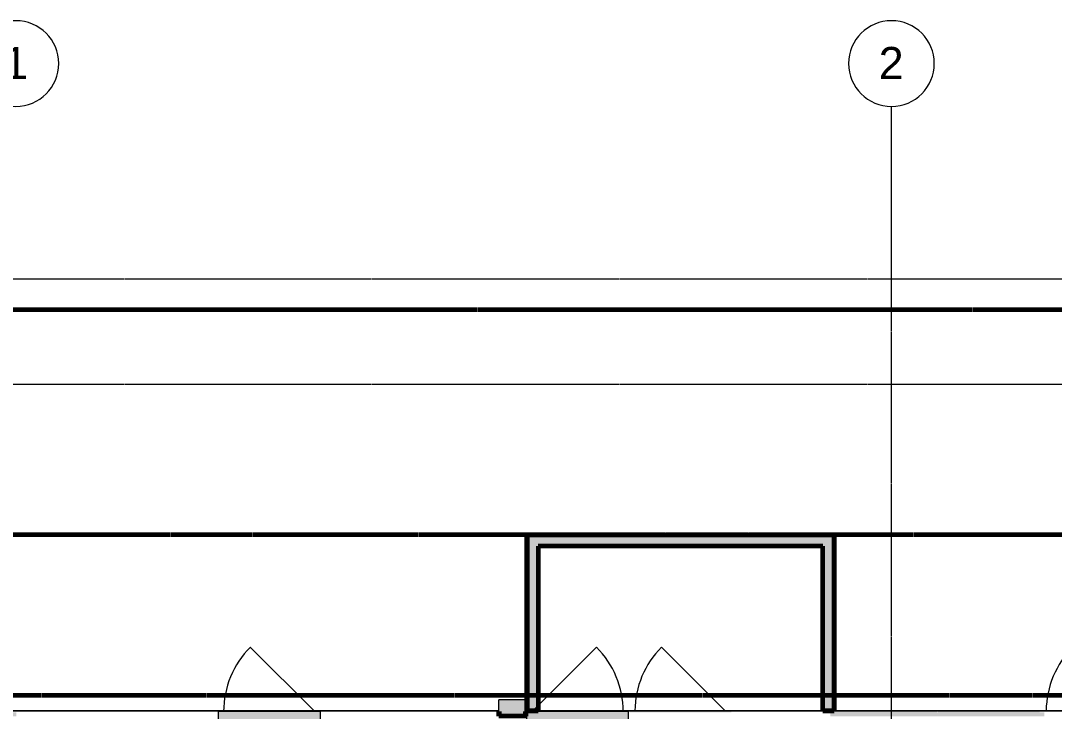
# Model space of a CAD drawing. Header units: inches. Extents: x -4169 to -1846, y 9706 to 12377.
# Drawn here: x -3479.5 to -3093.5, y 12118.7 to 12376.5 of the extents above; entities that cross this region are included whole.
import ezdxf

# ---------------------------------------------------------------- set-up
doc = ezdxf.new("R2010")
doc.units = ezdxf.units.IN
doc.header["$MEASUREMENT"] = 0
for name, pattern in [('Aligning Line 1_8_', [0.25, 0.125, -0.125]), ('Double Dash 3_8_', [1, 0.375, -0.125, 0.125, -0.125, 0.125, -0.125]), ('Grid Line 1_2_', [0.875, 0.5, -0.125, 0.125, -0.125])]:
    doc.linetypes.add(name, pattern=pattern)
for name, color, linetype, lineweight in [('0-1', 7, 'Continuous', 5), ('0-3', 250, 'Continuous', 9), ('0-4', 147, 'Aligning Line 1_8_', 9), ('0-5', 165, 'Continuous', 5), ('A-GENM-3', 50, 'Continuous', 60), ('A-GENM-4', 250, 'Continuous', 9), ('A-GENM-5', 130, 'Continuous', 9), ('A-GLAZ-1', 7, 'Continuous', 18), ('A-GLAZ-4', 135, 'Continuous', 18), ('A-WALL-3', 50, 'Continuous', 60), ('A-WALL-4', 7, 'Continuous', 18), ('A-WALL-6', 254, 'Continuous', 5), ('A-WALL-7', 31, 'Continuous', 18), ('A-WALL-9', 45, 'Continuous', 18), ('C-PROP-LINE-1', 50, 'Double Dash 3_8_', 60), ('G-ANNO-SYMB-1', 147, 'Aligning Line 1_8_', 9), ('S-GRID-1', 1, 'Grid Line 1_2_', 9), ('S-GRID-IDEN', 1, 'Continuous', 9), ('S-GRID-IDEN-1', 147, 'Continuous', 9)]:
    doc.layers.add(name, color=color, linetype=linetype, lineweight=lineweight)
doc.styles.add('Arial', font='arial.ttf', dxfattribs={"height": 12})

# ---------------------------------------------------------------- blocks, each defined once
blk = doc.blocks.new('CTR - 1st Phase - Unit Layouts_rvt-1-ENLARGED RCP - 2ND FLOOR PLAN')
at = {"layer": 'G-ANNO-SYMB-1'}
blk.add_line((-1910.95, 12240.75), (-4009.53, 12240.75), dxfattribs=at)
blk = doc.blocks.new('Basic Wall _ EXT - FIBER CEMENT - LARGE - ___-2505162-ENLARGED RCP - 2ND FLOOR PLAN')
at = {"layer": 'A-WALL-9'}
blk.add_hatch(color=256, dxfattribs=at).paths.add_polyline_path([(-3549.34, 12118.88), (-3300.91, 12118.88), (-3300.91, 12118.91), (-3549.34, 12118.91)], flags=0)
h = blk.add_hatch(color=256, dxfattribs=at)
h.paths.add_polyline_path([(-3501.61, 12116.84), (-3481.16, 12116.84), (-3481.16, 12118.34), (-3482.91, 12118.34), (-3482.91, 12118.53), (-3520.94, 12118.53), (-3520.94, 12118.34), (-3522.69, 12118.34), (-3522.69, 12116.84), (-3502.11, 12116.84)], flags=0)
h.paths.add_polyline_path([(-3497.95, 12118.59), (-3300.91, 12118.59), (-3300.91, 12118.88), (-3549.34, 12118.88), (-3549.34, 12118.59), (-3514.83, 12118.59)], flags=0)
h = blk.add_hatch(color=256, dxfattribs=at)
h.paths.add_polyline_path([(-3109.64, 12118.88), (-2944.94, 12118.88), (-2944.94, 12118.91), (-3175.71, 12118.91), (-3175.71, 12118.88), (-3126.52, 12118.88)], flags=0)
h.paths.add_polyline_path([(-3290.54, 12118.88), (-3290.54, 12118.91), (-3290.91, 12118.91), (-3290.91, 12118.88)], flags=0)
h.paths.add_polyline_path([(-3286.29, 12118.88), (-3179.96, 12118.88), (-3179.96, 12118.91), (-3286.29, 12118.91)], flags=0)
h = blk.add_hatch(color=256, dxfattribs=at)
h.paths.add_polyline_path([(-3125.08, 12116.84), (-3097.16, 12116.84), (-3097.16, 12118.34), (-3098.91, 12118.34), (-3098.91, 12118.53), (-3136.94, 12118.53), (-3136.94, 12118.34), (-3137.31, 12118.34), (-3137.31, 12118.53), (-3175.34, 12118.53), (-3175.34, 12118.34), (-3177.09, 12118.34), (-3177.09, 12116.84), (-3126.52, 12116.84)], flags=0)
h.paths.add_polyline_path([(-3219.38, 12118.28), (-3214.11, 12118.28), (-3214.11, 12118.59), (-2944.94, 12118.59), (-2944.94, 12118.88), (-3175.71, 12118.88), (-3175.71, 12118.78), (-3179.96, 12118.78), (-3179.96, 12118.88), (-3286.29, 12118.88), (-3286.29, 12118.78), (-3290.54, 12118.78), (-3290.54, 12118.88), (-3290.91, 12118.88), (-3290.91, 12118.59), (-3252.14, 12118.59), (-3252.14, 12118.28), (-3227.82, 12118.28)], flags=0)
at = {"layer": 'A-WALL-4'}
for p, q in [((-3300.91, 12118.91), (-3549.34, 12118.91)), ((-3549.34, 12118.88), (-3300.91, 12118.88)), ((-3300.91, 12118.88), (-3300.91, 12118.91)), ((-3300.91, 12118.59), (-3300.91, 12118.88)), ((-3290.91, 12118.91), (-3290.91, 12118.88)), ((-3290.53, 12118.91), (-3290.91, 12118.91)), ((-3290.91, 12118.88), (-3290.91, 12118.59)), ((-3290.91, 12118.88), (-3290.54, 12118.88)), ((-3179.96, 12118.91), (-3286.29, 12118.91)), ((-3286.29, 12118.88), (-3179.96, 12118.88)), ((-2944.94, 12118.91), (-3175.71, 12118.91)), ((-3175.71, 12118.88), (-2944.94, 12118.88))]:
    blk.add_line(p, q, dxfattribs=at)
blk = doc.blocks.new('_THE_ WINDOW _ DOOR - Window - 3rd Floor-2480463-ENLARGED RCP - 2ND FLOOR PLAN')
at = {"layer": 'A-GLAZ-1'}
blk.add_line((-7.05, 28.5), (16.69, 4.76), dxfattribs=at)
blk.add_arc((17.01, 4.44), 34.03, 135, 179.4527, dxfattribs=at)
blk = doc.blocks.new('_THE_ WINDOW _ DOOR - Window - 2nd Floor-2480470-ENLARGED RCP - 2ND FLOOR PLAN')
at = {"layer": 'A-GLAZ-1'}
blk.add_hatch(color=256, dxfattribs=at).paths.add_polyline_path([(-5.71, 1.56), (-19.01, 1.56), (-19.01, -4.44), (19.01, -4.44), (19.01, 1.56), (-1.49, 1.56)], flags=0)
at = {"layer": 'A-GLAZ-4'}
for points in [[(-1.49, 3.49), (-19.01, 3.47), (-19.01, 3.36), (19.01, 3.36), (19.01, 3.49), (2.73, 3.49)], [(2.73, 3.36), (-19.01, 3.36), (-19.01, 3.24), (19.01, 3.25), (19.01, 3.36), (4.84, 3.36)]]:
    blk.add_hatch(color=256, dxfattribs=at).paths.add_polyline_path(points, flags=0)
at = {"layer": 'A-GLAZ-1'}
for p, q in [((-19.01, 3.49), (19.01, 3.49)), ((-19.01, 3.49), (-19.01, 3.36)), ((-19.01, 3.36), (-19.01, 3.24)), ((19.01, 3.24), (-19.01, 3.24)), ((19.01, 1.56), (-19.01, 1.56)), ((-19.01, 1.56), (-19.01, -4.44)), ((19.01, 3.36), (19.01, 3.49)), ((19.01, 3.24), (19.01, 3.36)), ((19.01, 1.56), (19.01, -4.44)), ((-19.01, -4.44), (19.01, -4.44)), ((-7.05, -28.5), (17.01, -4.44))]:
    blk.add_line(p, q, dxfattribs=at)
blk.add_arc((17.01, -4.44), 34.03, 180, 225, dxfattribs=at)
blk = doc.blocks.new('_THE_ WINDOW _ DOOR - Window - 2nd Floor-2480464-ENLARGED RCP - 2ND FLOOR PLAN')
at = {"layer": 'A-GLAZ-1'}
blk.add_hatch(color=256, dxfattribs=at).paths.add_polyline_path([(-19.01, -1.56), (19.01, -1.56), (19.01, 4.44), (-19.01, 4.44), (-19.01, 0.03)], flags=0)
at = {"layer": 'A-GLAZ-4'}
for points in [[(1.58, -3.36), (19.01, -3.36), (18.99, -3.24), (-19.01, -3.25), (-19.01, -3.36), (-2.64, -3.36)], [(-19.01, -3.49), (19.01, -3.47), (18.99, -3.36), (-19.01, -3.36), (-19.01, -3.48)]]:
    blk.add_hatch(color=256, dxfattribs=at).paths.add_polyline_path(points, flags=0)
at = {"layer": 'A-GLAZ-1'}
for p, q in [((-7.05, 28.5), (17.01, 4.44)), ((19.01, 4.44), (-19.01, 4.44)), ((-19.01, 4.44), (-19.01, -1.56)), ((19.01, 4.44), (19.01, -1.56)), ((-19.01, -1.56), (19.01, -1.56)), ((-19.01, -3.24), (19.01, -3.24)), ((-19.01, -3.24), (-19.01, -3.36)), ((-19.01, -3.36), (-19.01, -3.49)), ((19.01, -3.49), (-19.01, -3.49)), ((19.01, -3.36), (19.01, -3.24)), ((19.01, -3.49), (19.01, -3.36))]:
    blk.add_line(p, q, dxfattribs=at)
blk.add_arc((17.01, 4.44), 34.02, 135, 180, dxfattribs=at)
blk = doc.blocks.new('Family1 - SCUPPER-V122-ENLARGED RCP - 2ND FLOOR PLAN')
at = {"layer": 'A-GENM-5'}
for points in [[(0.92, -2.69), (-5, -2.69), (-5, -4.44), (-4.88, -4.44), (-4.88, -2.81), (4.87, -2.81), (4.87, -4.44), (5, -4.44), (5, -2.69)], [(0.92, -2.81), (-4.88, -2.81), (-4.88, -4.44), (-5, -4.44), (-5, -8.81), (5, -8.81), (5, -4.44), (4.87, -4.44), (4.87, -2.81)]]:
    blk.add_hatch(color=256, dxfattribs=at).paths.add_polyline_path(points, flags=0)
at = {"layer": 'A-GENM-3'}
for p, q in [((-5, -2.69), (5, -2.69)), ((-5, -4.44), (-5, -2.69)), ((4.87, -2.81), (-4.88, -2.81)), ((-4.88, -2.81), (-4.88, -4.44)), ((4.87, -4.44), (4.87, -2.81)), ((5, -2.69), (5, -4.44)), ((-4.88, -4.44), (-5, -4.44)), ((5, -4.44), (4.87, -4.44))]:
    blk.add_line(p, q, dxfattribs=at)
at = {"layer": 'A-GENM-4'}
for p, q in [((-5, -4.76), (-5, -8.81)), ((5, -4.76), (5, -8.81)), ((-5, -8.81), (5, -8.81))]:
    blk.add_line(p, q, dxfattribs=at)
blk = doc.blocks.new('Family - ___-1878357-ENLARGED RCP - 2ND FLOOR PLAN')
at = {"layer": 'C-PROP-LINE-1'}
for p, q in [((-3989.61, 12268.69), (-1910.95, 12268.69)), ((-3929.52, 12184.69), (-1910.95, 12184.69)), ((-3869.45, 12124.69), (-1910.95, 12124.69))]:
    blk.add_line(p, q, dxfattribs=at)
blk = doc.blocks.new('Grid - Grid Head - Circle-50561-ENLARGED RCP - 2ND FLOOR PLAN')
at = {"layer": 'S-GRID-IDEN-1'}
for start, end in [(360, 180), (180, 360)]:
    blk.add_arc((0, 0), 0.25, start, end, dxfattribs=at)
blk = doc.blocks.new('CTR - 1st Phase - Shell_rvt-1-ENLARGED RCP - 2ND FLOOR PLAN')
at = {"layer": 'A-WALL-4'}
blk.add_hatch(color=256, dxfattribs=at).paths.add_polyline_path([(-3179.96, 12119.53), (-3176.46, 12119.53), (-3176.46, 12183.84), (-3179.96, 12183.84), (-3179.96, 12180.34)], flags=0)
at = {"layer": 'A-WALL-6'}
for points in [[(-3177.09, 12118.78), (-3175.71, 12118.78), (-3175.71, 12184.59), (-3176.46, 12184.59), (-3176.46, 12119.53), (-3179.96, 12119.53), (-3179.96, 12118.78), (-3177.17, 12118.78)], [(-3289.79, 12119.53), (-3286.29, 12119.53), (-3286.29, 12183.84), (-3289.79, 12183.84)], [(-3261.59, 12180.34), (-3179.96, 12180.34), (-3179.96, 12183.84), (-3286.29, 12183.84), (-3286.29, 12180.34)]]:
    blk.add_hatch(color=256, dxfattribs=at).paths.add_polyline_path(points, flags=0)
at = {"layer": 'A-WALL-7'}
for points in [[(-3289.79, 12118.78), (-3286.29, 12118.78), (-3286.29, 12119.53), (-3289.79, 12119.53), (-3289.79, 12184.59), (-3290.54, 12184.59), (-3290.54, 12118.78)], [(-3176.46, 12183.84), (-3176.47, 12184.59), (-3289.79, 12184.59), (-3289.79, 12183.84), (-3179.96, 12183.84)]]:
    blk.add_hatch(color=256, dxfattribs=at).paths.add_polyline_path(points, flags=0)
at = {"layer": 'A-WALL-3'}
for p, q in [((-3290.54, 12118.78), (-3290.54, 12184.59)), ((-3290.54, 12184.59), (-3289.79, 12184.59)), ((-3289.79, 12184.59), (-3286.29, 12184.59)), ((-3286.29, 12184.59), (-3179.96, 12184.59)), ((-3179.96, 12184.59), (-3176.46, 12184.59)), ((-3176.46, 12184.59), (-3175.71, 12184.59)), ((-3175.71, 12184.59), (-3175.71, 12118.78)), ((-3179.96, 12180.34), (-3286.29, 12180.34)), ((-3286.29, 12180.34), (-3286.29, 12119.53)), ((-3179.96, 12119.53), (-3179.96, 12180.34)), ((-3289.79, 12118.78), (-3290.54, 12118.78)), ((-3286.29, 12118.78), (-3289.79, 12118.78)), ((-3286.29, 12119.53), (-3286.29, 12118.78)), ((-3179.96, 12118.78), (-3179.96, 12119.53)), ((-3176.46, 12118.78), (-3179.96, 12118.78)), ((-3175.71, 12118.78), (-3176.46, 12118.78))]:
    blk.add_line(p, q, dxfattribs=at)
at = {"layer": 'A-WALL-4'}
for p, q in [((-3286.29, 12183.84), (-3289.79, 12183.84)), ((-3289.79, 12183.84), (-3289.79, 12119.53)), ((-3179.96, 12183.84), (-3286.29, 12183.84)), ((-3176.46, 12183.84), (-3179.96, 12183.84)), ((-3176.46, 12183.84), (-3176.46, 12119.53)), ((-3286.29, 12119.53), (-3289.79, 12119.53)), ((-3176.46, 12119.53), (-3179.96, 12119.53))]:
    blk.add_line(p, q, dxfattribs=at)
at = {"layer": 'G-ANNO-SYMB-1'}
blk.add_line((-1926.95, 12280.06), (-4071.96, 12280.06), dxfattribs=at)
at = {"layer": 'S-GRID-1'}
blk.add_line((-3154.32, 9836.18), (-3154.32, 12344.54), dxfattribs=at)
at = {"layer": '0-3'}
for name, p in [('_THE_ WINDOW _ DOOR - Window - 2nd Floor-2480464-ENLARGED RCP - 2ND FLOOR PLAN', (-3386.72, 12114.15)), ('_THE_ WINDOW _ DOOR - Window - 3rd Floor-2480463-ENLARGED RCP - 2ND FLOOR PLAN', (-3233.12, 12114.15)), ('_THE_ WINDOW _ DOOR - Window - 3rd Floor-2480463-ENLARGED RCP - 2ND FLOOR PLAN', (-3079.52, 12114.15)), ('Basic Wall _ EXT - FIBER CEMENT - LARGE - ___-2505162-ENLARGED RCP - 2ND FLOOR PLAN', (0, 0))]:
    blk.add_blockref(name, p, dxfattribs=at)
at = {"layer": '0-3', "rotation": 180}
for name, p in [('_THE_ WINDOW _ DOOR - Window - 2nd Floor-2480470-ENLARGED RCP - 2ND FLOOR PLAN', (-3271.52, 12114.15)), ('Family1 - SCUPPER-V122-ENLARGED RCP - 2ND FLOOR PLAN', (-3295.91, 12114.15))]:
    blk.add_blockref(name, p, dxfattribs=at)
at = {"layer": '0-4'}
blk.add_blockref('Family - ___-1878357-ENLARGED RCP - 2ND FLOOR PLAN', (0, 0), dxfattribs=at)
at = {"layer": '0-5', "xscale": 63.99999999999997, "yscale": 63.99999999999997, "zscale": 63.99999999999997}
for p in [(-3481.32, 12360.54), (-3154.32, 12360.54)]:
    blk.add_blockref('Grid - Grid Head - Circle-50561-ENLARGED RCP - 2ND FLOOR PLAN', p, dxfattribs=at)
at = {"layer": 'S-GRID-IDEN', "char_height": 12, "width": 11.312, "attachment_point": 1, "style": 'Arial'}
for s, insert in [('1', (-3486.08, 12366.73)), ('2', (-3159.08, 12366.73))]:
    blk.add_mtext(s, dxfattribs=dict(at, insert=insert))

msp = doc.modelspace()

# ---------------------------------------------------------------- block references
at = {"layer": '0-1'}
for name in ['CTR - 1st Phase - Shell_rvt-1-ENLARGED RCP - 2ND FLOOR PLAN', 'CTR - 1st Phase - Unit Layouts_rvt-1-ENLARGED RCP - 2ND FLOOR PLAN']:
    msp.add_blockref(name, (0, 0), dxfattribs=at)

doc.saveas('drawing.dxf')
